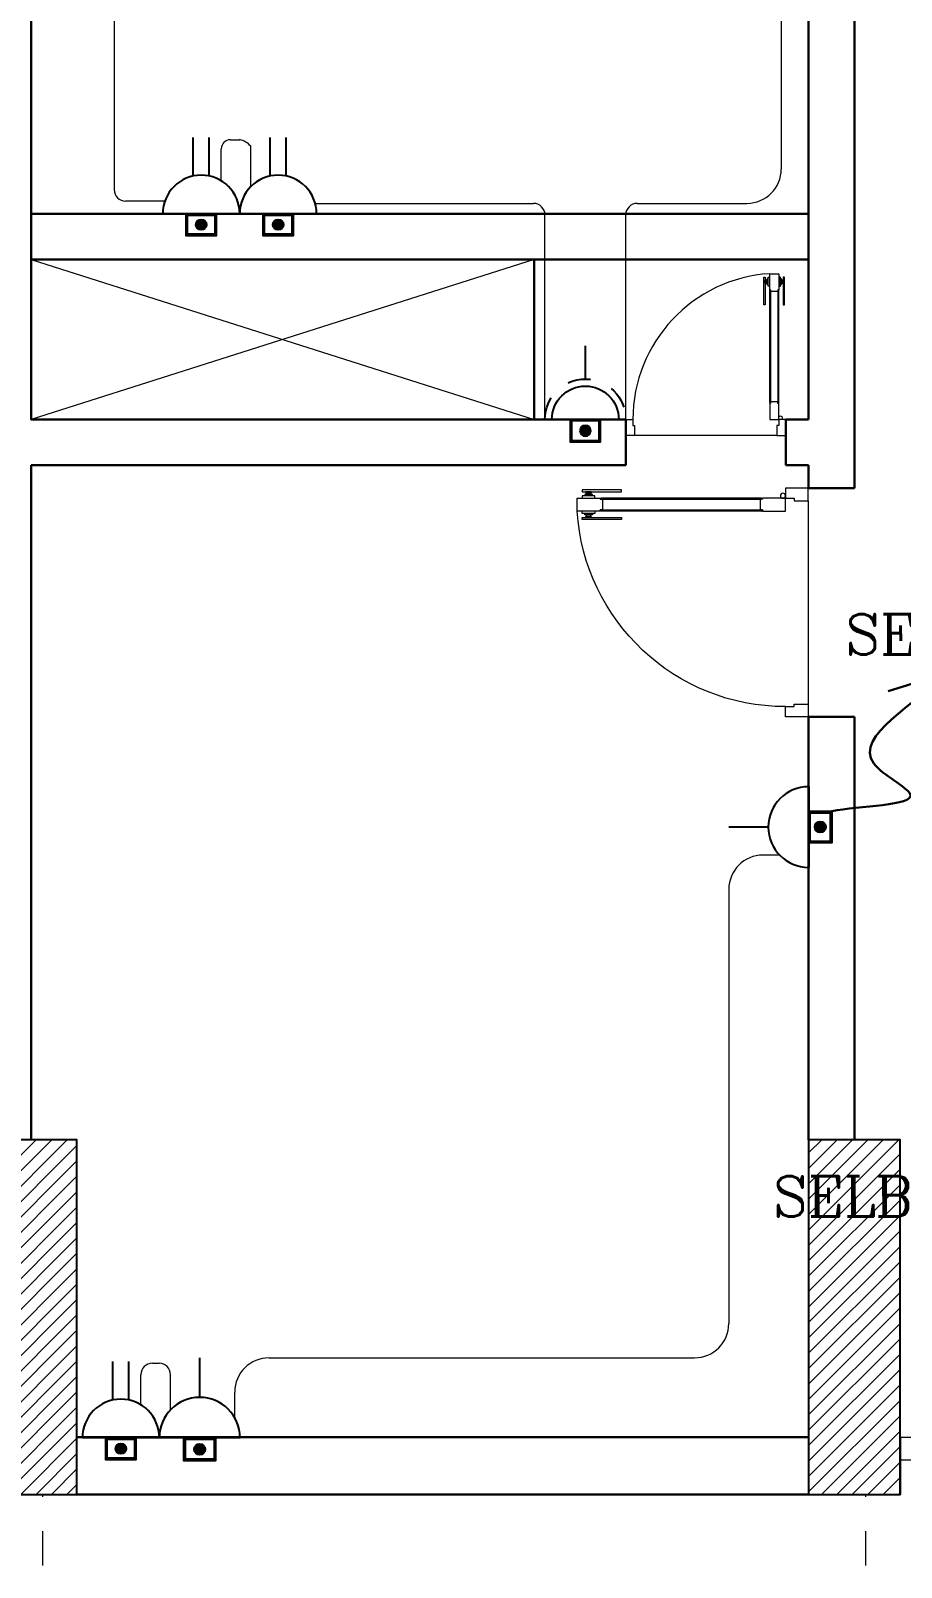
# Model space of a CAD drawing. Extents: x 1315 to 1416, y 473 to 837.
# Drawn here: x 1338.43 to 1342.24, y 707.2 to 713.91 of the extents above; entities that cross this region are included whole.
import ezdxf

# ---------------------------------------------------------------- set-up
doc = ezdxf.new("R2010")
doc.units = 0
doc.header["$MEASUREMENT"] = 0
for name, pattern in [('CENTERX2', [4, 2.5, -0.5, 0.5, -0.5]), ('DASHED', [19.05, 12.7, -6.35]), ('DASHED2', [0.375, 0.25, -0.125])]:
    doc.linetypes.add(name, pattern=pattern)
doc.layers.get('0').update_dxf_attribs({"color": 252, "linetype": 'CONTINUOUS', "lineweight": 30})
for name, color, linetype, lineweight in [('axis', 252, 'CENTERX2', 5), ('Column', 252, 'CONTINUOUS', 25), ('DOOR', 252, 'CONTINUOUS', 9), ('elev', 252, 'CONTINUOUS', 9), ('hatch', 252, 'CONTINUOUS', 9), ('R-SWTS-DET1', 252, 'CONTINUOUS', 5), ('Socket', 3, 'CONTINUOUS', 15), ('Wall', 252, 'CONTINUOUS', 30), ('WIRRING', 3, 'CONTINUOUS', 5)]:
    doc.layers.add(name, color=color, linetype=linetype, lineweight=lineweight)
doc.layers.add('E-SOCKETS', color=6, linetype='CONTINUOUS')
doc.layers.add('WIRING', color=4, linetype='CONTINUOUS')
doc.styles.add('ARIAL', font='arial.ttf')
doc.styles.add('E80', font='romanc.shx')
doc.dimstyles.new('DIM-100-IN', dxfattribs={"dimtxt": 0.22, "dimasz": 0.1, "dimexe": 0.15, "dimexo": 0.15, "dimgap": 0, "dimtad": 0, "dimrnd": 0.05, "dimzin": 1, "dimdsep": 46, "dimtxsty": 'ARIAL', "dimblk": 'DOT', "dimcen": 0.2, "dimclrd": 256, "dimclre": 256, "dimclrt": 23, "dimadec": 0, "dimazin": 0, "dimtfac": 1, "dimtmove": 2, "dimatfit": 2, "dimldrblk": 'OPEN90', "dimfxl": 0.15, "dimfxlon": 1, "dimtolj": 1, "dimtzin": 0, "dimlwe": -1, "dimarcsym": 0})
pattern_1 = [(45, (1560.84348, 393.44245), (-0.0336759605, 0.0336759605), [])]

# ---------------------------------------------------------------- blocks, each defined once
blk = doc.blocks.new('d8')
at = {"layer": 'DOOR'}
for p, q in [((32.1195, -112.7481), (32.1195, -112.0482)), ((32.1245, -112.0482), (32.1245, -112.7481)), ((32.1711, -112.0482), (32.1711, -112.7481)), ((32.1761, -112.7481), (32.1761, -112.0482)), ((32.1311, -112.9536), (33.02, -112.9536))]:
    blk.add_line(p, q, dxfattribs=at)
for points in [[(32.0916, -112.1372), (32.0836, -112.1372), (32.0836, -111.9649), (32.0916, -111.9649)], [(32.1033, -111.9827), (32.0969, -111.9827), (32.0969, -112.0029), (32.1033, -112.0029)], [(32.1245, -112.0426), (32.1245, -112.0537), (32.1711, -112.0537), (32.1711, -112.0426), (32.1756, -112.0426), (32.1756, -111.9426), (32.1756, -111.9426), (32.12, -111.9426), (32.12, -112.0426)], [(32.1922, -111.9827), (32.1987, -111.9827), (32.1987, -112.0029), (32.1922, -112.0029)], [(32.2039, -112.1372), (32.212, -112.1372), (32.212, -111.9649), (32.2039, -111.9649)], [(32.1245, -112.7536), (32.1245, -112.7425), (32.1711, -112.7425), (32.1711, -112.7536), (32.1756, -112.7536), (32.1756, -112.8536), (32.1756, -112.8536), (32.12, -112.8536), (32.12, -112.7536)], [(32.0756, -112.9536), (32.0756, -112.8536), (32.12, -112.8536), (32.12, -112.8915), (32.1311, -112.8915), (32.1311, -112.9536)], [(33.0756, -112.9536), (33.0756, -112.8536), (33.031, -112.8536), (33.031, -112.8915), (33.0199, -112.8915), (33.02, -112.9536)]]:
    blk.add_lwpolyline(points, close=True, dxfattribs=at)
for points in [[(32.0916, -111.983, -1), (32.0969, -111.983), (32.0969, -111.983), (32.0969, -112.0026), (32.0969, -112.0026, -1), (32.0916, -112.0026), (32.0916, -112.0026)], [(32.2039, -111.983, 1), (32.1987, -111.983), (32.1987, -111.983), (32.1987, -112.0026), (32.1987, -112.0026, 1), (32.2039, -112.0026), (32.2039, -112.0026)], [(32.1245, -112.0532), (32.1245, -112.0532, -1), (32.1245, -112.0432)], [(32.1711, -112.0532), (32.1711, -112.0532, 1), (32.1711, -112.0432)], [(32.1245, -112.7431), (32.1245, -112.7431, 1), (32.1245, -112.7531)], [(32.1711, -112.7431), (32.1711, -112.7431, -1), (32.1711, -112.7531)]]:
    blk.add_lwpolyline(points, format="xyb", close=True, dxfattribs=at)
for points in [[(32.1089, -112.01), (32.1033, -112.01), (32.1033, -111.9755), (32.1089, -111.9755)], [(32.12, -112.0204), (32.1089, -112.0204), (32.1089, -111.9649), (32.12, -111.9649)], [(32.1756, -112.0204), (32.1867, -112.0204), (32.1867, -111.9649), (32.1756, -111.9649)], [(32.1867, -112.01), (32.1922, -112.01), (32.1922, -111.9755), (32.1867, -111.9755)]]:
    blk.add_lwpolyline(points, dxfattribs=at)
blk.add_circle((32.1089, -112.8425), 0.0111, dxfattribs=at)
blk.add_arc((32.1182, -112.8536), 0.9128, 360, 86.39768, dxfattribs=at)
blk = doc.blocks.new('A$C11ED6BD5')
at = {"layer": 'axis', "color": 0, "ltscale": 0.3}
for p, q in [((-43.85, -2.4111), (-43.85, 0)), ((-40.25, -2.4111), (-40.25, 0))]:
    blk.add_line(p, q, dxfattribs=at)
blk = doc.blocks.new('220v outlet')
at = {"layer": 'E-SOCKETS'}
blk.add_hatch(color=2, dxfattribs=at).paths.add_polyline_path([(100.561, -42.975, 1), (100.464, -42.975, 1)])
at = {"layer": 'E-SOCKETS', "color": 2}
for p, q in [((100.512, -42.52), (100.512, -42.175)), ((100.866, -42.874), (100.159, -42.874)), ((100.866, -42.874), (100.159, -42.874))]:
    blk.add_line(p, q, dxfattribs=at)
for points in [[(100.374, -42.874), (100.651, -42.874), (100.651, -43.077), (100.374, -43.077)], [(100.387, -42.887), (100.638, -42.887), (100.638, -43.063), (100.387, -43.063)]]:
    blk.add_lwpolyline(points, close=True, dxfattribs=at)
blk.add_circle((100.512, -42.975), 0.0484, dxfattribs=at)
blk.add_arc((100.512, -42.874), 0.353, 0, 180, dxfattribs=at)
blk = doc.blocks.new('_Dot')
at = {"color": 0, "linetype": 'ByBlock', "lineweight": -2}
blk.add_line((-0.5, 0), (-1, 0), dxfattribs=at)
at = {"color": 0, "linetype": 'ByBlock', "const_width": 0.5}
blk.add_lwpolyline([(-0.25, 0, 1), (0.25, 0, 1)], format="xyb", close=True, dxfattribs=at)
blk = doc.blocks.new('A$C14C34A6D')
at = {"layer": 'E-SOCKETS'}
blk.add_hatch(color=2, dxfattribs=at).paths.add_polyline_path([(0.047, -0.097, 1), (-0.047, -0.097, 1)])
at = {"layer": 'E-SOCKETS', "color": 2}
for p, q in [((-0.07, 0.333), (-0.07, 0.672)), ((0.07, 0.333), (0.07, 0.672)), ((0.34, 0), (-0.34, 0)), ((0.34, 0), (-0.34, 0))]:
    blk.add_line(p, q, dxfattribs=at)
for points in [[(-0.133, 0), (0.133, 0), (0.133, -0.195), (-0.133, -0.195)], [(-0.12, -0.013), (0.12, -0.013), (0.12, -0.182), (-0.12, -0.182)]]:
    blk.add_lwpolyline(points, close=True, dxfattribs=at)
blk.add_circle((0, -0.097), 0.0465, dxfattribs=at)
blk.add_arc((0, 0), 0.34, 0, 180, dxfattribs=at)
blk = doc.blocks.new('220v wp')
at = {"layer": 'E-SOCKETS'}
blk.add_hatch(color=2, dxfattribs=at).paths.add_polyline_path([(384917, 119867, 1), (384850.8, 119867, 1)])
at = {"layer": 'E-SOCKETS', "color": 2}
for p, q in [((384883.9, 120186.3), (384883.9, 120393)), ((385133.9, 119936.3), (384633.9, 119936.3)), ((385125.6, 119936.3), (384642.2, 119936.3))]:
    blk.add_line(p, q, dxfattribs=at)
for points in [[(384789.3, 119936.3), (384978.5, 119936.3), (384978.5, 119797.7), (384789.3, 119797.7)], [(384798.4, 119927.3), (384969.4, 119927.3), (384969.4, 119806.8), (384798.4, 119806.8)]]:
    blk.add_lwpolyline(points, close=True, dxfattribs=at)
blk.add_circle((384883.9, 119867), 33.1, dxfattribs=at)
at = {"layer": 'E-SOCKETS', "color": 7, "linetype": 'DASHED'}
blk.add_arc((384883.9, 119936.3), 250, 0, 180, dxfattribs=at)
at = {"layer": 'E-SOCKETS', "color": 2}
blk.add_arc((384883.9, 119936.3), 206.7, 0, 180, dxfattribs=at)

msp = doc.modelspace()

# ---------------------------------------------------------------- hatches: boundary and pattern name
at = {"layer": 'hatch'}
h = msp.add_hatch(dxfattribs=at)
h.set_pattern_fill('ANSI31', color=256, scale=0.015, style=0)
h.set_pattern_definition(pattern_1)
h.paths.add_polyline_path([(1338.2363, 707.5145), (1338.6363, 707.5145), (1338.6363, 709.0645), (1338.2363, 709.0645)])
h = msp.add_hatch(dxfattribs=at)
h.set_pattern_fill('ANSI31', color=256, scale=0.015, style=0)
h.set_pattern_definition(pattern_1)
h.paths.add_polyline_path([(1341.8363, 707.5145), (1342.2363, 707.5145), (1342.2363, 709.0645), (1341.8363, 709.0645)])

# ---------------------------------------------------------------- linework, layer by layer
at = {"layer": 'Column'}
for points in [[(1338.2363, 707.5145), (1338.6363, 707.5145), (1338.6363, 709.0645), (1338.2363, 709.0645)], [(1341.8363, 707.5145), (1342.2363, 707.5145), (1342.2363, 709.0645), (1341.8363, 709.0645)]]:
    msp.add_lwpolyline(points, close=True, dxfattribs=at)
at = {"layer": 'DOOR'}
for p, q in [((1341.666, 712.2884), (1341.666, 712.7783)), ((1341.6695, 712.7783), (1341.6695, 712.2884)), ((1341.7021, 712.7783), (1341.7021, 712.2884)), ((1341.7056, 712.2884), (1341.7056, 712.7783)), ((1341.6975, 712.1445), (1341.0752, 712.1445))]:
    msp.add_line(p, q, dxfattribs=at)
for points in [[(1341.6465, 712.716), (1341.6409, 712.716), (1341.6409, 712.8367), (1341.6465, 712.8367)], [(1341.7021, 712.7822), (1341.7021, 712.7744), (1341.6695, 712.7744), (1341.6695, 712.7822), (1341.6663, 712.7822), (1341.6663, 712.8522), (1341.6663, 712.8522), (1341.7052, 712.8522), (1341.7052, 712.7822)], [(1341.7251, 712.716), (1341.7307, 712.716), (1341.7307, 712.8367), (1341.7251, 712.8367)], [(1341.6547, 712.8242), (1341.6502, 712.8242), (1341.6502, 712.81), (1341.6547, 712.81)], [(1341.7169, 712.8242), (1341.7214, 712.8242), (1341.7214, 712.81), (1341.7169, 712.81)], [(1341.7021, 712.2845), (1341.7021, 712.2923), (1341.6695, 712.2923), (1341.6695, 712.2845), (1341.6663, 712.2845), (1341.6663, 712.2145), (1341.6663, 712.2145), (1341.7052, 712.2145), (1341.7052, 712.2845)], [(1341.0363, 712.1445), (1341.0363, 712.2145), (1341.0675, 712.2145), (1341.0675, 712.188), (1341.0753, 712.188), (1341.0752, 712.1445)], [(1341.7363, 712.1445), (1341.7363, 712.2145), (1341.7052, 712.2145), (1341.7052, 712.188), (1341.6975, 712.188), (1341.6975, 712.1445)]]:
    msp.add_lwpolyline(points, close=True, dxfattribs=at)
for points in [[(1341.6663, 712.7978), (1341.6586, 712.7978), (1341.6586, 712.8367), (1341.6663, 712.8367)], [(1341.7052, 712.7978), (1341.713, 712.7978), (1341.713, 712.8367), (1341.7052, 712.8367)], [(1341.6586, 712.805), (1341.6547, 712.805), (1341.6547, 712.8292), (1341.6586, 712.8292)], [(1341.713, 712.805), (1341.7169, 712.805), (1341.7169, 712.8292), (1341.713, 712.8292)]]:
    msp.add_lwpolyline(points, dxfattribs=at)
for points in [[(1341.6465, 712.824, -1), (1341.6502, 712.824), (1341.6502, 712.824), (1341.6502, 712.8102), (1341.6502, 712.8102, -1), (1341.6465, 712.8102), (1341.6465, 712.8102)], [(1341.6695, 712.7749), (1341.6695, 712.7749, -1), (1341.6695, 712.7818)], [(1341.7021, 712.7749), (1341.7021, 712.7749, 1), (1341.7021, 712.7818)], [(1341.7251, 712.824, 1), (1341.7214, 712.824), (1341.7214, 712.824), (1341.7214, 712.8102), (1341.7214, 712.8102, 1), (1341.7251, 712.8102), (1341.7251, 712.8102)], [(1341.6695, 712.2919), (1341.6695, 712.2919, 1), (1341.6695, 712.2849)], [(1341.7021, 712.2919), (1341.7021, 712.2919, -1), (1341.7021, 712.2849)]]:
    msp.add_lwpolyline(points, format="xyb", close=True, dxfattribs=at)
msp.add_circle((1341.713, 712.2223), 0.00778, dxfattribs=at)
msp.add_arc((1341.7065, 712.2145), 0.639, 93.60232, 180, dxfattribs=at)
at = {"layer": 'elev', "linetype": 'Continuous'}
msp.add_lwpolyline([(1342.2363, 707.7645), (1342.3863, 707.7645), (1342.3863, 707.6645), (1342.2363, 707.6645)], close=True, dxfattribs=at)
at = {"layer": 'hatch'}
for p, q in [((1340.6363, 712.9145), (1338.4363, 712.2145)), ((1338.4363, 712.9145), (1340.6363, 712.2145))]:
    msp.add_line(p, q, dxfattribs=at)
at = {"layer": 'Wall', "linetype": 'Continuous'}
for p, q in [((1338.4363, 712.2145), (1338.4363, 712.9145)), ((1341.8363, 712.2145), (1341.8363, 712.9145)), ((1341.0363, 712.2145), (1341.0363, 712.0145)), ((1341.7363, 712.2145), (1341.7363, 712.0145)), ((1341.0363, 712.0145), (1338.4363, 712.0145)), ((1341.8363, 712.0145), (1341.7363, 712.0145)), ((1341.8363, 711.9145), (1342.0363, 711.9145)), ((1341.8363, 710.9145), (1342.0363, 710.9145)), ((1341.8363, 707.7645), (1338.6363, 707.7645)), ((1342.2363, 707.7645), (1342.2363, 707.5145)), ((1341.8363, 707.5145), (1338.6363, 707.5145))]:
    msp.add_line(p, q, dxfattribs=at)
for points in [[(1338.4363, 715.9645), (1338.4363, 712.9145)], [(1341.8363, 715.9645), (1341.8363, 712.9145)], [(1342.0363, 715.9645), (1342.0363, 711.9145)], [(1341.8363, 713.1145), (1338.4363, 713.1145)], [(1338.4363, 712.9145), (1338.4363, 712.2145), (1341.0363, 712.2145)], [(1341.8363, 712.9145), (1338.4363, 712.9145)], [(1340.6363, 712.9145), (1340.6363, 712.2145)], [(1341.7363, 712.2145), (1341.8363, 712.2145)], [(1338.4363, 712.0145), (1338.4363, 709.0645)], [(1341.8363, 712.0145), (1341.8363, 711.9145)], [(1341.8363, 710.9145), (1341.8363, 709.0645)], [(1342.0363, 710.9145), (1342.0363, 709.0645)]]:
    msp.add_lwpolyline(points, dxfattribs=at)
at = {"layer": 'WIRRING', "linetype": 'Continuous'}
for p, q in [((1338.7987, 717.0458), (1338.7987, 713.2196)), ((1341.7164, 714.5574), (1341.7164, 713.3097)), ((1339.3076, 713.4381), (1339.3479, 713.4381)), ((1339.0208, 713.1696), (1338.8487, 713.1696)), ((1339.6783, 713.1597), (1340.6329, 713.1597)), ((1341.0863, 713.1597), (1341.5664, 713.1597)), ((1338.9662, 708.0881), (1338.9952, 708.0881)), ((1339.3264, 707.8508), (1339.3264, 707.9618))]:
    msp.add_line(p, q, dxfattribs=at)
at = {"layer": 'WIRRING', "color": 3, "linetype": 'Continuous'}
for p, q in [((1339.2676, 713.258), (1339.2676, 713.3981)), ((1339.3966, 713.2328), (1339.3966, 713.4096)), ((1338.9162, 707.908), (1338.9162, 708.0381)), ((1339.0452, 707.8828), (1339.0452, 708.0381))]:
    msp.add_line(p, q, dxfattribs=at)
at = {"layer": 'WIRRING', "color": 3}
for p, q in [((1340.6829, 712.2145), (1340.6829, 713.1097)), ((1341.0363, 712.2145), (1341.0363, 713.1097)), ((1341.709, 710.3102), (1341.6371, 710.3102)), ((1341.4871, 710.1602), (1341.4871, 708.2618)), ((1339.4764, 708.1118), (1341.3371, 708.1118))]:
    msp.add_line(p, q, dxfattribs=at)
at = {"layer": 'WIRRING', "color": 3, "linetype": 'Continuous'}
for centre, radius, start, end in [((1339.3076, 713.3981), 0.04, 90, 180), ((1339.3256, 713.3445), 0.0963, 42.54647, 76.65057), ((1338.9662, 708.0381), 0.05, 90, 180), ((1338.9952, 708.0381), 0.05, 0, 90)]:
    msp.add_arc(centre, radius, start, end, dxfattribs=at)
at = {"layer": 'WIRRING', "linetype": 'Continuous'}
for centre, radius, start, end in [((1341.5664, 713.3097), 0.15, 270, 0), ((1338.8487, 713.2196), 0.05, 180, 270)]:
    msp.add_arc(centre, radius, start, end, dxfattribs=at)
at = {"layer": 'WIRRING', "color": 3}
for centre, radius, start, end in [((1340.6329, 713.1097), 0.05, 0, 90), ((1341.0863, 713.1097), 0.05, 90, 180), ((1341.6371, 710.1602), 0.15, 90, 180), ((1341.3371, 708.2618), 0.15, 270, 0), ((1339.4764, 707.9618), 0.15, 90, 180)]:
    msp.add_arc(centre, radius, start, end, dxfattribs=at)

# ---------------------------------------------------------------- block references
at = {"layer": 'axis'}
msp.add_blockref('A$C11ED6BD5', (1382.3363, 707.5145), dxfattribs=at)
at = {"layer": 'E-SOCKETS', "xscale": -0.0007069318784261, "yscale": 0.0007069318784261, "zscale": 0.0007069318784261}
msp.add_blockref('220v wp', (1612.9463, 627.4277), dxfattribs=at)
at = {"layer": 'R-SWTS-DET1', "linetype": 'Continuous', "xscale": -1, "rotation": 90}
msp.add_blockref('d8', (1228.8812, 743.9901), dxfattribs=at)
at = {"layer": 'Socket', "color": 3, "linetype": 'DASHED2', "xscale": 0.4950000000000046, "yscale": 0.4950000000000046, "zscale": 0.4950000000000046}
for p in [(1339.1798, 713.1145), (1339.5162, 713.1145), (1338.8283, 707.7626)]:
    msp.add_blockref('A$C14C34A6D', p, dxfattribs=at)
at = {"layer": 'WIRRING', "color": 3, "linetype": 'Continuous', "xscale": 0.5, "yscale": 0.5, "zscale": 0.5, "rotation": 90}
msp.add_blockref('220v outlet', (1320.3994, 660.1765), dxfattribs=at)
at = {"layer": 'WIRRING', "color": 3, "linetype": 'Continuous', "xscale": 0.5, "yscale": 0.5, "zscale": 0.5}
msp.add_blockref('220v outlet', (1288.9171, 729.1995), dxfattribs=at)

# ---------------------------------------------------------------- texts
at = {"layer": 'WIRING', "color": 7, "extrusion": (5.9614e-05, -0.021173, 0.999776), "style": 'E80'}
for s, p in [('SELB4/23', (1343.9941, 707.2469, -14.9782)), ('SELB4/13,15,17', (1343.6709, 704.7889, -15.0012))]:
    msp.add_text(s, height=0.1764, dxfattribs=at).set_placement(p)

# ---------------------------------------------------------------- leaders
at = {"layer": 'WIRRING', "color": 6, "linetype": 'ByBlock', "path_type": 1}
msp.add_leader([(1342.4181, 711.0994), (1342.1217, 710.7105), (1342.2801, 710.5765), (1341.9377, 710.5019)], dimstyle='DIM-100-IN', override={"dimasz": 0.2, "dimgap": 0.1, "dimtad": 0, "dimfxl": 1.25, "dimfxlon": 1}, dxfattribs=at)

doc.saveas('drawing.dxf')
